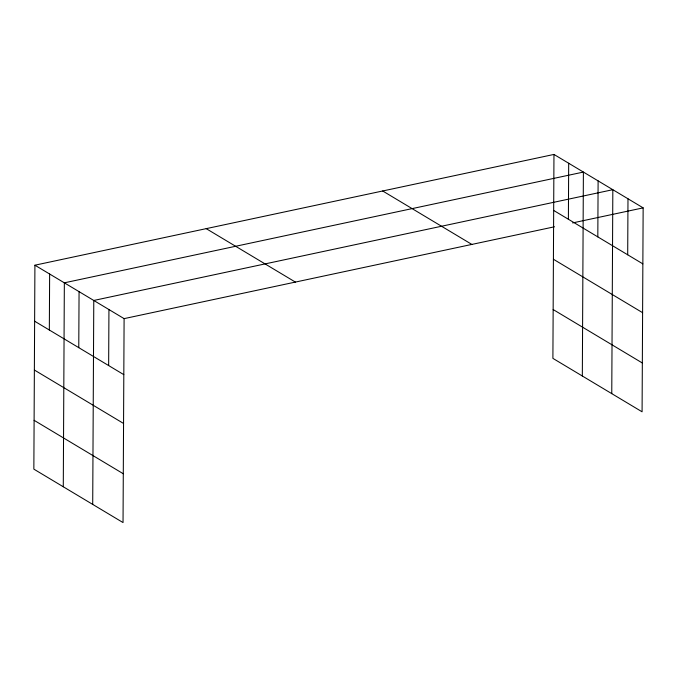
<?xml version="1.0" encoding="UTF-8"?>
<svg xmlns="http://www.w3.org/2000/svg" width="677" height="677" viewBox="0 0 677 677"><rect width="100%" height="100%" fill="white"/><g stroke="black" fill="none" stroke-linecap="round" stroke-linejoin="round"><path stroke-width="1.02" d="M34.916 265.198L33.85 469.136L123.036 522.568L124.103 318.63L34.916 265.198L553.964 154.432L643.15 207.864L642.084 411.802L552.897 358.37L553.964 154.432M49.336 330.021L49.633 274.016M63.283 486.771L64.349 282.825L583.396 172.068L582.33 376.006M78.769 347.656L79.065 291.643M92.707 504.399L93.781 300.461L612.829 189.695L611.763 393.633M108.65 365.555L108.938 309.55M568.392 219.255L568.68 163.25M597.816 236.891L598.113 180.877M627.697 254.789L627.985 198.784M124.103 318.63L554.488 226.787M572.624 222.919L643.15 207.864M553.676 210.437L642.854 263.878M553.422 259.257L642.6 312.689M382.683 190.982L471.861 244.422M553.151 309.55L642.338 362.99M206.206 228.64L295.384 282.081M34.629 321.203L123.806 374.643M34.366 370.023L123.552 423.455M34.104 420.315L123.29 473.756"/></g></svg>
